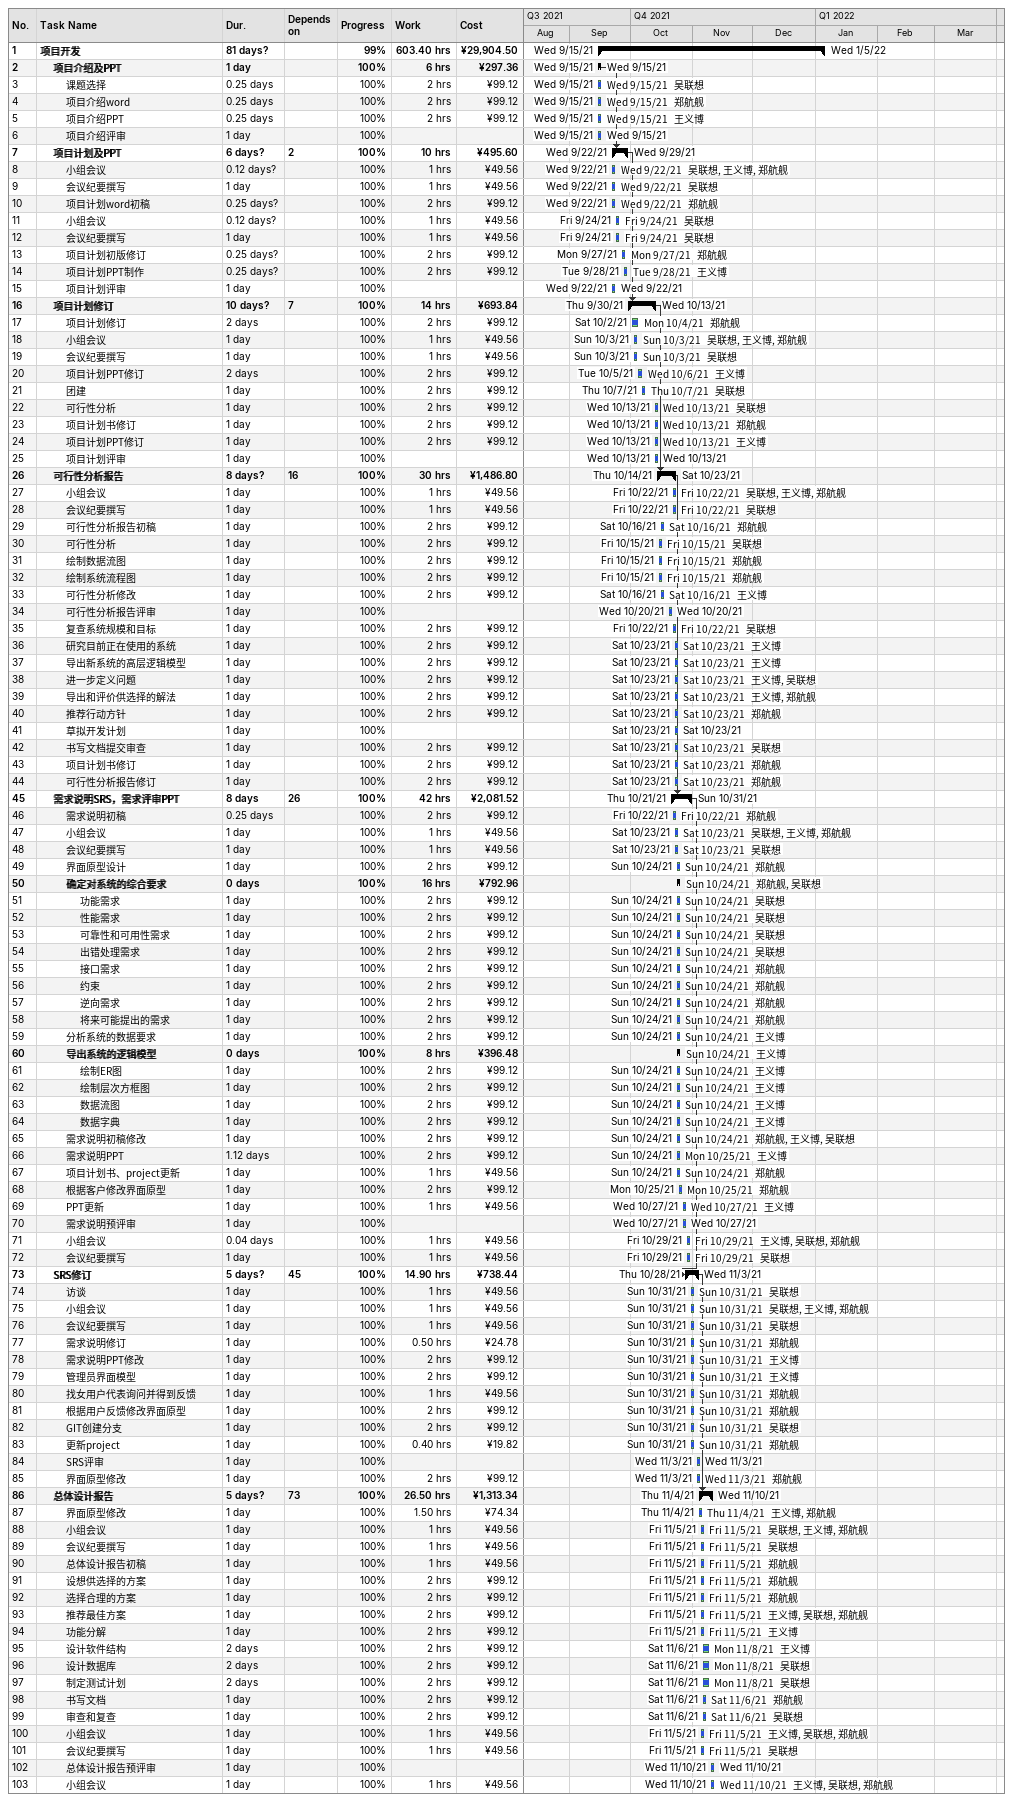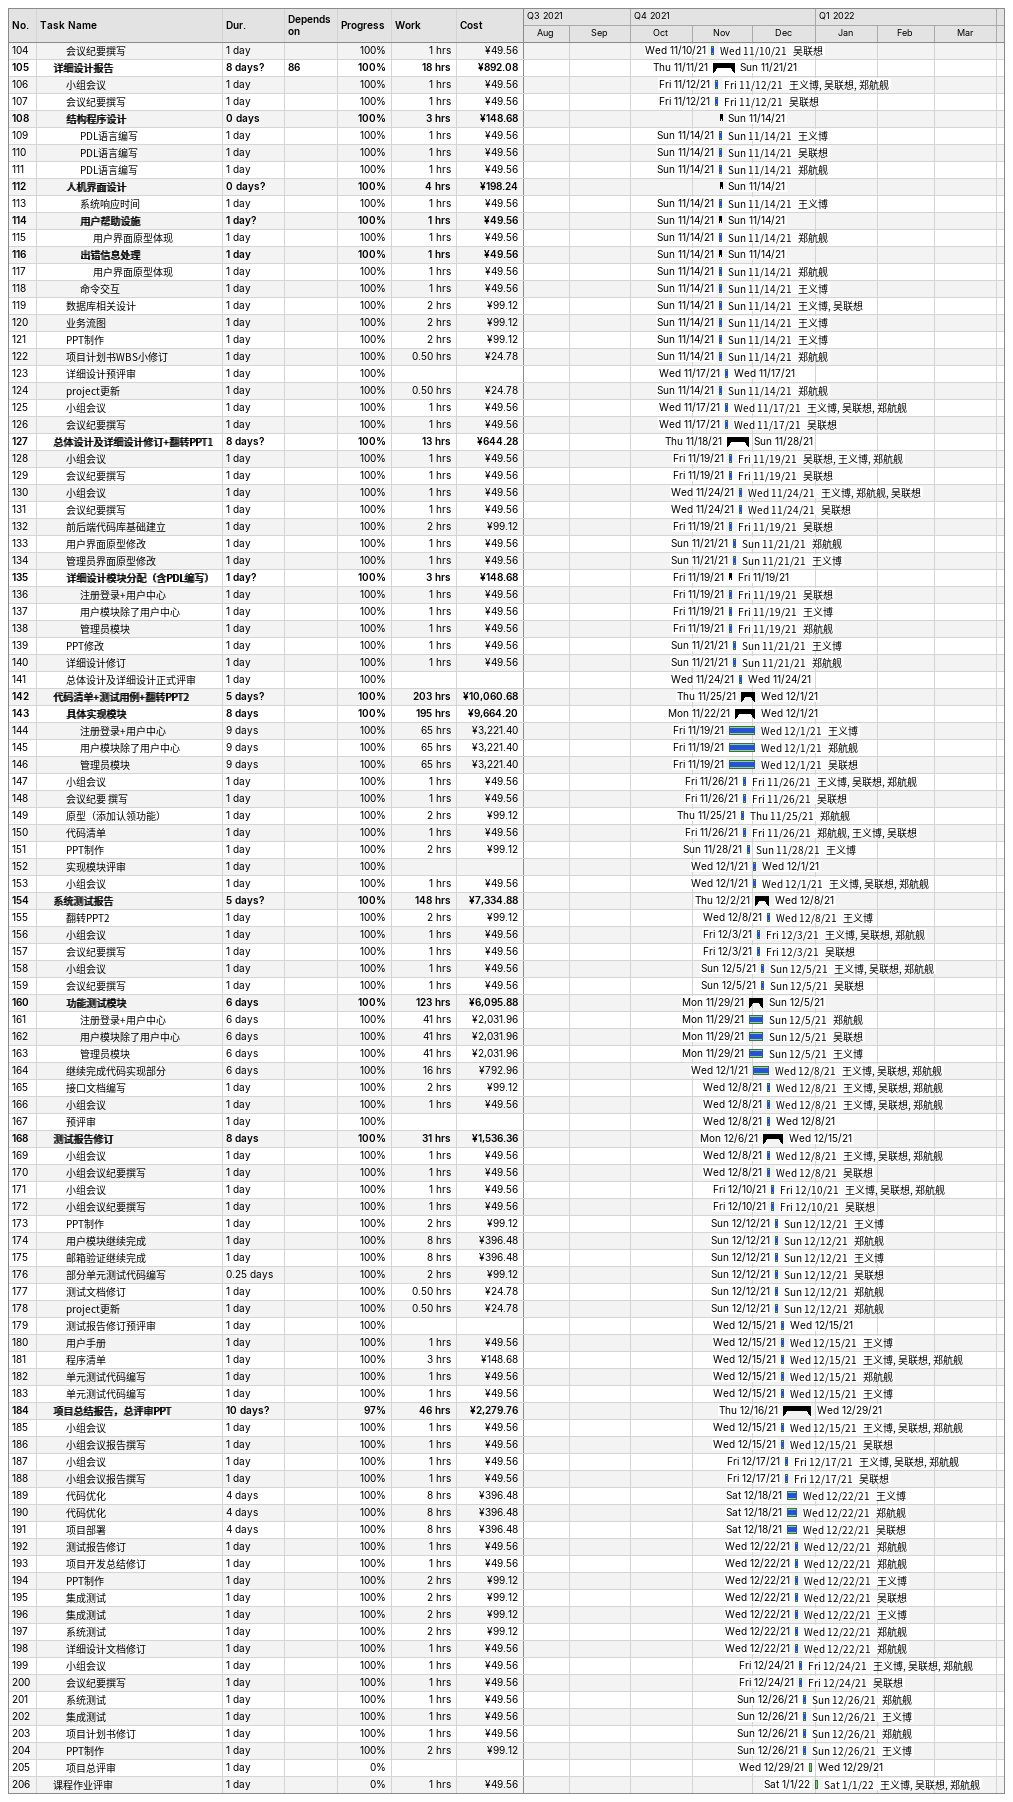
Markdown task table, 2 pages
| ID | Level | Task | Duration | Start | Finish | Predecessors | Resources | % complete | Work (h) | Cost (¥) |
|---|---|---|---|---|---|---|---|---|---|---|
| 1 | 1 | **项目开发** | 81d? | 2021-09-15 | 2022-01-05 |  |  | 99 | 603.40 | 29904.50 |
| 2 | 2 | **项目介绍及PPT** | 1d | 2021-09-15 | 2021-09-15 |  |  | 100 | 6 | 297.36 |
| 3 | 3 | 课题选择 | 0.25d | 2021-09-15 | 2021-09-15 |  | 吴联想 | 100 | 2 | 99.12 |
| 4 | 3 | 项目介绍word | 0.25d | 2021-09-15 | 2021-09-15 |  | 郑航舰 | 100 | 2 | 99.12 |
| 5 | 3 | 项目介绍PPT | 0.25d | 2021-09-15 | 2021-09-15 |  | 王义博 | 100 | 2 | 99.12 |
| 6 | 3 | 项目介绍评审 | 1d | 2021-09-15 | 2021-09-15 |  |  | 100 |  |  |
| 7 | 2 | **项目计划及PPT** | 6d? | 2021-09-22 | 2021-09-29 | 2 |  | 100 | 10 | 495.60 |
| 8 | 3 | 小组会议 | 0.12d? | 2021-09-22 | 2021-09-22 |  | 吴联想, 王义博, 郑航舰 | 100 | 1 | 49.56 |
| 9 | 3 | 会议纪要撰写 | 1d | 2021-09-22 | 2021-09-22 |  | 吴联想 | 100 | 1 | 49.56 |
| 10 | 3 | 项目计划word初稿 | 0.25d? | 2021-09-22 | 2021-09-22 |  | 郑航舰 | 100 | 2 | 99.12 |
| 11 | 3 | 小组会议 | 0.12d? | 2021-09-24 | 2021-09-24 |  | 吴联想 | 100 | 1 | 49.56 |
| 12 | 3 | 会议纪要撰写 | 1d | 2021-09-24 | 2021-09-24 |  | 吴联想 | 100 | 1 | 49.56 |
| 13 | 3 | 项目计划初版修订 | 0.25d? | 2021-09-27 | 2021-09-27 |  | 郑航舰 | 100 | 2 | 99.12 |
| 14 | 3 | 项目计划PPT制作 | 0.25d? | 2021-09-28 | 2021-09-28 |  | 王义博 | 100 | 2 | 99.12 |
| 15 | 3 | 项目计划评审 | 1d | 2021-09-22 | 2021-09-22 |  |  | 100 |  |  |
| 16 | 2 | **项目计划修订** | 10d? | 2021-09-30 | 2021-10-13 | 7 |  | 100 | 14 | 693.84 |
| 17 | 3 | 项目计划修订 | 2d | 2021-10-02 | 2021-10-04 |  | 郑航舰 | 100 | 2 | 99.12 |
| 18 | 3 | 小组会议 | 1d | 2021-10-03 | 2021-10-03 |  | 吴联想, 王义博, 郑航舰 | 100 | 1 | 49.56 |
| 19 | 3 | 会议纪要撰写 | 1d | 2021-10-03 | 2021-10-03 |  | 吴联想 | 100 | 1 | 49.56 |
| 20 | 3 | 项目计划PPT修订 | 2d | 2021-10-05 | 2021-10-06 |  | 王义博 | 100 | 2 | 99.12 |
| 21 | 3 | 团建 | 1d | 2021-10-07 | 2021-10-07 |  | 吴联想 | 100 | 2 | 99.12 |
| 22 | 3 | 可行性分析 | 1d | 2021-10-13 | 2021-10-13 |  | 吴联想 | 100 | 2 | 99.12 |
| 23 | 3 | 项目计划书修订 | 1d | 2021-10-13 | 2021-10-13 |  | 郑航舰 | 100 | 2 | 99.12 |
| 24 | 3 | 项目计划PPT修订 | 1d | 2021-10-13 | 2021-10-13 |  | 王义博 | 100 | 2 | 99.12 |
| 25 | 3 | 项目计划评审 | 1d | 2021-10-13 | 2021-10-13 |  |  | 100 |  |  |
| 26 | 2 | **可行性分析报告** | 8d? | 2021-10-14 | 2021-10-23 | 16 |  | 100 | 30 | 1486.80 |
| 27 | 3 | 小组会议 | 1d | 2021-10-22 | 2021-10-22 |  | 吴联想, 王义博, 郑航舰 | 100 | 1 | 49.56 |
| 28 | 3 | 会议纪要撰写 | 1d | 2021-10-22 | 2021-10-22 |  | 吴联想 | 100 | 1 | 49.56 |
| 29 | 3 | 可行性分析报告初稿 | 1d | 2021-10-16 | 2021-10-16 |  | 郑航舰 | 100 | 2 | 99.12 |
| 30 | 3 | 可行性分析 | 1d | 2021-10-15 | 2021-10-15 |  | 吴联想 | 100 | 2 | 99.12 |
| 31 | 3 | 绘制数据流图 | 1d | 2021-10-15 | 2021-10-15 |  | 郑航舰 | 100 | 2 | 99.12 |
| 32 | 3 | 绘制系统流程图 | 1d | 2021-10-15 | 2021-10-15 |  | 郑航舰 | 100 | 2 | 99.12 |
| 33 | 3 | 可行性分析修改 | 1d | 2021-10-16 | 2021-10-16 |  | 王义博 | 100 | 2 | 99.12 |
| 34 | 3 | 可行性分析报告评审 | 1d | 2021-10-20 | 2021-10-20 |  |  | 100 |  |  |
| 35 | 3 | 复查系统规模和目标 | 1d | 2021-10-22 | 2021-10-22 |  | 吴联想 | 100 | 2 | 99.12 |
| 36 | 3 | 研究目前正在使用的系统 | 1d | 2021-10-23 | 2021-10-23 |  | 王义博 | 100 | 2 | 99.12 |
| 37 | 3 | 导出新系统的高层逻辑模型 | 1d | 2021-10-23 | 2021-10-23 |  | 王义博 | 100 | 2 | 99.12 |
| 38 | 3 | 进一步定义问题 | 1d | 2021-10-23 | 2021-10-23 |  | 王义博, 吴联想 | 100 | 2 | 99.12 |
| 39 | 3 | 导出和评价供选择的解法 | 1d | 2021-10-23 | 2021-10-23 |  | 王义博, 郑航舰 | 100 | 2 | 99.12 |
| 40 | 3 | 推荐行动方针 | 1d | 2021-10-23 | 2021-10-23 |  | 郑航舰 | 100 | 2 | 99.12 |
| 41 | 3 | 草拟开发计划 | 1d | 2021-10-23 | 2021-10-23 |  |  | 100 |  |  |
| 42 | 3 | 书写文档提交审查 | 1d | 2021-10-23 | 2021-10-23 |  | 吴联想 | 100 | 2 | 99.12 |
| 43 | 3 | 项目计划书修订 | 1d | 2021-10-23 | 2021-10-23 |  | 郑航舰 | 100 | 2 | 99.12 |
| 44 | 3 | 可行性分析报告修订 | 1d | 2021-10-23 | 2021-10-23 |  | 郑航舰 | 100 | 2 | 99.12 |
| 45 | 2 | **需求说明SRS，需求评审PPT** | 8d | 2021-10-21 | 2021-10-31 | 26 |  | 100 | 42 | 2081.52 |
| 46 | 3 | 需求说明初稿 | 0.25d | 2021-10-22 | 2021-10-22 |  | 郑航舰 | 100 | 2 | 99.12 |
| 47 | 3 | 小组会议 | 1d | 2021-10-23 | 2021-10-23 |  | 吴联想, 王义博, 郑航舰 | 100 | 1 | 49.56 |
| 48 | 3 | 会议纪要撰写 | 1d | 2021-10-23 | 2021-10-23 |  | 吴联想 | 100 | 1 | 49.56 |
| 49 | 3 | 界面原型设计 | 1d | 2021-10-24 | 2021-10-24 |  | 郑航舰 | 100 | 2 | 99.12 |
| 50 | 3 | **确定对系统的综合要求** | 0d | 2021-10-24 | 2021-10-24 |  | 郑航舰, 吴联想 | 100 | 16 | 792.96 |
| 51 | 4 | 功能需求 | 1d | 2021-10-24 | 2021-10-24 |  | 吴联想 | 100 | 2 | 99.12 |
| 52 | 4 | 性能需求 | 1d | 2021-10-24 | 2021-10-24 |  | 吴联想 | 100 | 2 | 99.12 |
| 53 | 4 | 可靠性和可用性需求 | 1d | 2021-10-24 | 2021-10-24 |  | 吴联想 | 100 | 2 | 99.12 |
| 54 | 4 | 出错处理需求 | 1d | 2021-10-24 | 2021-10-24 |  | 吴联想 | 100 | 2 | 99.12 |
| 55 | 4 | 接口需求 | 1d | 2021-10-24 | 2021-10-24 |  | 郑航舰 | 100 | 2 | 99.12 |
| 56 | 4 | 约束 | 1d | 2021-10-24 | 2021-10-24 |  | 郑航舰 | 100 | 2 | 99.12 |
| 57 | 4 | 逆向需求 | 1d | 2021-10-24 | 2021-10-24 |  | 郑航舰 | 100 | 2 | 99.12 |
| 58 | 4 | 将来可能提出的需求 | 1d | 2021-10-24 | 2021-10-24 |  | 郑航舰 | 100 | 2 | 99.12 |
| 59 | 3 | 分析系统的数据要求 | 1d | 2021-10-24 | 2021-10-24 |  | 王义博 | 100 | 2 | 99.12 |
| 60 | 3 | **导出系统的逻辑模型** | 0d | 2021-10-24 | 2021-10-24 |  | 王义博 | 100 | 8 | 396.48 |
| 61 | 4 | 绘制ER图 | 1d | 2021-10-24 | 2021-10-24 |  | 王义博 | 100 | 2 | 99.12 |
| 62 | 4 | 绘制层次方框图 | 1d | 2021-10-24 | 2021-10-24 |  | 王义博 | 100 | 2 | 99.12 |
| 63 | 4 | 数据流图 | 1d | 2021-10-24 | 2021-10-24 |  | 王义博 | 100 | 2 | 99.12 |
| 64 | 4 | 数据字典 | 1d | 2021-10-24 | 2021-10-24 |  | 王义博 | 100 | 2 | 99.12 |
| 65 | 3 | 需求说明初稿修改 | 1d | 2021-10-24 | 2021-10-24 |  | 郑航舰, 王义博, 吴联想 | 100 | 2 | 99.12 |
| 66 | 3 | 需求说明PPT | 1.12d | 2021-10-24 | 2021-10-25 |  | 王义博 | 100 | 2 | 99.12 |
| 67 | 3 | 项目计划书、project更新 | 1d | 2021-10-24 | 2021-10-24 |  | 郑航舰 | 100 | 1 | 49.56 |
| 68 | 3 | 根据客户修改界面原型 | 1d | 2021-10-25 | 2021-10-25 |  | 郑航舰 | 100 | 2 | 99.12 |
| 69 | 3 | PPT更新 | 1d | 2021-10-27 | 2021-10-27 |  | 王义博 | 100 | 1 | 49.56 |
| 70 | 3 | 需求说明预评审 | 1d | 2021-10-27 | 2021-10-27 |  |  | 100 |  |  |
| 71 | 3 | 小组会议 | 0.04d | 2021-10-29 | 2021-10-29 |  | 王义博, 吴联想, 郑航舰 | 100 | 1 | 49.56 |
| 72 | 3 | 会议纪要撰写 | 1d | 2021-10-29 | 2021-10-29 |  | 吴联想 | 100 | 1 | 49.56 |
| 73 | 2 | **SRS修订** | 5d? | 2021-10-28 | 2021-11-03 | 45 |  | 100 | 14.90 | 738.44 |
| 74 | 3 | 访谈 | 1d | 2021-10-31 | 2021-10-31 |  | 吴联想 | 100 | 1 | 49.56 |
| 75 | 3 | 小组会议 | 1d | 2021-10-31 | 2021-10-31 |  | 吴联想, 王义博, 郑航舰 | 100 | 1 | 49.56 |
| 76 | 3 | 会议纪要撰写 | 1d | 2021-10-31 | 2021-10-31 |  | 吴联想 | 100 | 1 | 49.56 |
| 77 | 3 | 需求说明修订 | 1d | 2021-10-31 | 2021-10-31 |  | 郑航舰 | 100 | 0.50 | 24.78 |
| 78 | 3 | 需求说明PPT修改 | 1d | 2021-10-31 | 2021-10-31 |  | 王义博 | 100 | 2 | 99.12 |
| 79 | 3 | 管理员界面模型 | 1d | 2021-10-31 | 2021-10-31 |  | 王义博 | 100 | 2 | 99.12 |
| 80 | 3 | 找女用户代表询问并得到反馈 | 1d | 2021-10-31 | 2021-10-31 |  | 郑航舰 | 100 | 1 | 49.56 |
| 81 | 3 | 根据用户反馈修改界面原型 | 1d | 2021-10-31 | 2021-10-31 |  | 郑航舰 | 100 | 2 | 99.12 |
| 82 | 3 | GIT创建分支 | 1d | 2021-10-31 | 2021-10-31 |  | 吴联想 | 100 | 2 | 99.12 |
| 83 | 3 | 更新project | 1d | 2021-10-31 | 2021-10-31 |  | 郑航舰 | 100 | 0.40 | 19.82 |
| 84 | 3 | SRS评审 | 1d | 2021-11-03 | 2021-11-03 |  |  | 100 |  |  |
| 85 | 3 | 界面原型修改 | 1d | 2021-11-03 | 2021-11-03 |  | 郑航舰 | 100 | 2 | 99.12 |
| 86 | 2 | **总体设计报告** | 5d? | 2021-11-04 | 2021-11-10 | 73 |  | 100 | 26.50 | 1313.34 |
| 87 | 3 | 界面原型修改 | 1d | 2021-11-04 | 2021-11-04 |  | 王义博, 郑航舰 | 100 | 1.50 | 74.34 |
| 88 | 3 | 小组会议 | 1d | 2021-11-05 | 2021-11-05 |  | 吴联想, 王义博, 郑航舰 | 100 | 1 | 49.56 |
| 89 | 3 | 会议纪要撰写 | 1d | 2021-11-05 | 2021-11-05 |  | 吴联想 | 100 | 1 | 49.56 |
| 90 | 3 | 总体设计报告初稿 | 1d | 2021-11-05 | 2021-11-05 |  | 郑航舰 | 100 | 1 | 49.56 |
| 91 | 3 | 设想供选择的方案 | 1d | 2021-11-05 | 2021-11-05 |  | 郑航舰 | 100 | 2 | 99.12 |
| 92 | 3 | 选择合理的方案 | 1d | 2021-11-05 | 2021-11-05 |  | 郑航舰 | 100 | 2 | 99.12 |
| 93 | 3 | 推荐最佳方案 | 1d | 2021-11-05 | 2021-11-05 |  | 王义博, 吴联想, 郑航舰 | 100 | 2 | 99.12 |
| 94 | 3 | 功能分解 | 1d | 2021-11-05 | 2021-11-05 |  | 王义博 | 100 | 2 | 99.12 |
| 95 | 3 | 设计软件结构 | 2d | 2021-11-06 | 2021-11-08 |  | 王义博 | 100 | 2 | 99.12 |
| 96 | 3 | 设计数据库 | 2d | 2021-11-06 | 2021-11-08 |  | 吴联想 | 100 | 2 | 99.12 |
| 97 | 3 | 制定测试计划 | 2d | 2021-11-06 | 2021-11-08 |  | 吴联想 | 100 | 2 | 99.12 |
| 98 | 3 | 书写文档 | 1d | 2021-11-06 | 2021-11-06 |  | 郑航舰 | 100 | 2 | 99.12 |
| 99 | 3 | 审查和复查 | 1d | 2021-11-06 | 2021-11-06 |  | 吴联想 | 100 | 2 | 99.12 |
| 100 | 3 | 小组会议 | 1d | 2021-11-05 | 2021-11-05 |  | 王义博, 吴联想, 郑航舰 | 100 | 1 | 49.56 |
| 101 | 3 | 会议纪要撰写 | 1d | 2021-11-05 | 2021-11-05 |  | 吴联想 | 100 | 1 | 49.56 |
| 102 | 3 | 总体设计报告预评审 | 1d | 2021-11-10 | 2021-11-10 |  |  | 100 |  |  |
| 103 | 3 | 小组会议 | 1d | 2021-11-10 | 2021-11-10 |  | 王义博, 吴联想, 郑航舰 | 100 | 1 | 49.56 |
| 104 | 3 | 会议纪要撰写 | 1d | 2021-11-10 | 2021-11-10 |  | 吴联想 | 100 | 1 | 49.56 |
| 105 | 2 | **详细设计报告** | 8d? | 2021-11-11 | 2021-11-21 | 86 |  | 100 | 18 | 892.08 |
| 106 | 3 | 小组会议 | 1d | 2021-11-12 | 2021-11-12 |  | 王义博, 吴联想, 郑航舰 | 100 | 1 | 49.56 |
| 107 | 3 | 会议纪要撰写 | 1d | 2021-11-12 | 2021-11-12 |  | 吴联想 | 100 | 1 | 49.56 |
| 108 | 3 | **结构程序设计** | 0d | 2021-11-14 | 2021-11-14 |  |  | 100 | 3 | 148.68 |
| 109 | 4 | PDL语言编写 | 1d | 2021-11-14 | 2021-11-14 |  | 王义博 | 100 | 1 | 49.56 |
| 110 | 4 | PDL语言编写 | 1d | 2021-11-14 | 2021-11-14 |  | 吴联想 | 100 | 1 | 49.56 |
| 111 | 4 | PDL语言编写 | 1d | 2021-11-14 | 2021-11-14 |  | 郑航舰 | 100 | 1 | 49.56 |
| 112 | 3 | **人机界面设计** | 0d? | 2021-11-14 | 2021-11-14 |  |  | 100 | 4 | 198.24 |
| 113 | 4 | 系统响应时间 | 1d | 2021-11-14 | 2021-11-14 |  | 王义博 | 100 | 1 | 49.56 |
| 114 | 4 | **用户帮助设施** | 1d? | 2021-11-14 | 2021-11-14 |  |  | 100 | 1 | 49.56 |
| 115 | 5 | 用户界面原型体现 | 1d | 2021-11-14 | 2021-11-14 |  | 郑航舰 | 100 | 1 | 49.56 |
| 116 | 4 | **出错信息处理** | 1d | 2021-11-14 | 2021-11-14 |  |  | 100 | 1 | 49.56 |
| 117 | 5 | 用户界面原型体现 | 1d | 2021-11-14 | 2021-11-14 |  | 郑航舰 | 100 | 1 | 49.56 |
| 118 | 4 | 命令交互 | 1d | 2021-11-14 | 2021-11-14 |  | 王义博 | 100 | 1 | 49.56 |
| 119 | 3 | 数据库相关设计 | 1d | 2021-11-14 | 2021-11-14 |  | 王义博, 吴联想 | 100 | 2 | 99.12 |
| 120 | 3 | 业务流图 | 1d | 2021-11-14 | 2021-11-14 |  | 王义博 | 100 | 2 | 99.12 |
| 121 | 3 | PPT制作 | 1d | 2021-11-14 | 2021-11-14 |  | 王义博 | 100 | 2 | 99.12 |
| 122 | 3 | 项目计划书WBS小修订 | 1d | 2021-11-14 | 2021-11-14 |  | 郑航舰 | 100 | 0.50 | 24.78 |
| 123 | 3 | 详细设计预评审 | 1d | 2021-11-17 | 2021-11-17 |  |  | 100 |  |  |
| 124 | 3 | project更新 | 1d | 2021-11-14 | 2021-11-14 |  | 郑航舰 | 100 | 0.50 | 24.78 |
| 125 | 3 | 小组会议 | 1d | 2021-11-17 | 2021-11-17 |  | 王义博, 吴联想, 郑航舰 | 100 | 1 | 49.56 |
| 126 | 3 | 会议纪要撰写 | 1d | 2021-11-17 | 2021-11-17 |  | 吴联想 | 100 | 1 | 49.56 |
| 127 | 2 | **总体设计及详细设计修订+翻转PPT1** | 8d? | 2021-11-18 | 2021-11-28 |  |  | 100 | 13 | 644.28 |
| 128 | 3 | 小组会议 | 1d | 2021-11-19 | 2021-11-19 |  | 吴联想, 王义博, 郑航舰 | 100 | 1 | 49.56 |
| 129 | 3 | 会议纪要撰写 | 1d | 2021-11-19 | 2021-11-19 |  | 吴联想 | 100 | 1 | 49.56 |
| 130 | 3 | 小组会议 | 1d | 2021-11-24 | 2021-11-24 |  | 王义博, 郑航舰, 吴联想 | 100 | 1 | 49.56 |
| 131 | 3 | 会议纪要撰写 | 1d | 2021-11-24 | 2021-11-24 |  | 吴联想 | 100 | 1 | 49.56 |
| 132 | 3 | 前后端代码库基础建立 | 1d | 2021-11-19 | 2021-11-19 |  | 吴联想 | 100 | 2 | 99.12 |
| 133 | 3 | 用户界面原型修改 | 1d | 2021-11-21 | 2021-11-21 |  | 郑航舰 | 100 | 1 | 49.56 |
| 134 | 3 | 管理员界面原型修改 | 1d | 2021-11-21 | 2021-11-21 |  | 王义博 | 100 | 1 | 49.56 |
| 135 | 3 | **详细设计模块分配（含PDL编写）** | 1d? | 2021-11-19 | 2021-11-19 |  |  | 100 | 3 | 148.68 |
| 136 | 4 | 注册登录+用户中心 | 1d | 2021-11-19 | 2021-11-19 |  | 吴联想 | 100 | 1 | 49.56 |
| 137 | 4 | 用户模块除了用户中心 | 1d | 2021-11-19 | 2021-11-19 |  | 王义博 | 100 | 1 | 49.56 |
| 138 | 4 | 管理员模块 | 1d | 2021-11-19 | 2021-11-19 |  | 郑航舰 | 100 | 1 | 49.56 |
| 139 | 3 | PPT修改 | 1d | 2021-11-21 | 2021-11-21 |  | 王义博 | 100 | 1 | 49.56 |
| 140 | 3 | 详细设计修订 | 1d | 2021-11-21 | 2021-11-21 |  | 郑航舰 | 100 | 1 | 49.56 |
| 141 | 3 | 总体设计及详细设计正式评审 | 1d | 2021-11-24 | 2021-11-24 |  |  | 100 |  |  |
| 142 | 2 | **代码清单+测试用例+翻转PPT2** | 5d? | 2021-11-25 | 2021-12-01 |  |  | 100 | 203 | 10060.68 |
| 143 | 3 | **具体实现模块** | 8d | 2021-11-22 | 2021-12-01 |  |  | 100 | 195 | 9664.20 |
| 144 | 4 | 注册登录+用户中心 | 9d | 2021-11-19 | 2021-12-01 |  | 王义博 | 100 | 65 | 3221.40 |
| 145 | 4 | 用户模块除了用户中心 | 9d | 2021-11-19 | 2021-12-01 |  | 郑航舰 | 100 | 65 | 3221.40 |
| 146 | 4 | 管理员模块 | 9d | 2021-11-19 | 2021-12-01 |  | 吴联想 | 100 | 65 | 3221.40 |
| 147 | 3 | 小组会议 | 1d | 2021-11-26 | 2021-11-26 |  | 王义博, 吴联想, 郑航舰 | 100 | 1 | 49.56 |
| 148 | 3 | 会议纪要 撰写 | 1d | 2021-11-26 | 2021-11-26 |  | 吴联想 | 100 | 1 | 49.56 |
| 149 | 3 | 原型（添加认领功能） | 1d | 2021-11-25 | 2021-11-25 |  | 郑航舰 | 100 | 2 | 99.12 |
| 150 | 3 | 代码清单 | 1d | 2021-11-26 | 2021-11-26 |  | 郑航舰, 王义博, 吴联想 | 100 | 1 | 49.56 |
| 151 | 3 | PPT制作 | 1d | 2021-11-28 | 2021-11-28 |  | 王义博 | 100 | 2 | 99.12 |
| 152 | 3 | 实现模块评审 | 1d | 2021-12-01 | 2021-12-01 |  |  | 100 |  |  |
| 153 | 3 | 小组会议 | 1d | 2021-12-01 | 2021-12-01 |  | 王义博, 吴联想, 郑航舰 | 100 | 1 | 49.56 |
| 154 | 2 | **系统测试报告** | 5d? | 2021-12-02 | 2021-12-08 |  |  | 100 | 148 | 7334.88 |
| 155 | 3 | 翻转PPT2 | 1d | 2021-12-08 | 2021-12-08 |  | 王义博 | 100 | 2 | 99.12 |
| 156 | 3 | 小组会议 | 1d | 2021-12-03 | 2021-12-03 |  | 王义博, 吴联想, 郑航舰 | 100 | 1 | 49.56 |
| 157 | 3 | 会议纪要撰写 | 1d | 2021-12-03 | 2021-12-03 |  | 吴联想 | 100 | 1 | 49.56 |
| 158 | 3 | 小组会议 | 1d | 2021-12-05 | 2021-12-05 |  | 王义博, 吴联想, 郑航舰 | 100 | 1 | 49.56 |
| 159 | 3 | 会议纪要撰写 | 1d | 2021-12-05 | 2021-12-05 |  | 吴联想 | 100 | 1 | 49.56 |
| 160 | 3 | **功能测试模块** | 6d | 2021-11-29 | 2021-12-05 |  |  | 100 | 123 | 6095.88 |
| 161 | 4 | 注册登录+用户中心 | 6d | 2021-11-29 | 2021-12-05 |  | 郑航舰 | 100 | 41 | 2031.96 |
| 162 | 4 | 用户模块除了用户中心 | 6d | 2021-11-29 | 2021-12-05 |  | 吴联想 | 100 | 41 | 2031.96 |
| 163 | 4 | 管理员模块 | 6d | 2021-11-29 | 2021-12-05 |  | 王义博 | 100 | 41 | 2031.96 |
| 164 | 3 | 继续完成代码实现部分 | 6d | 2021-12-01 | 2021-12-08 |  | 王义博, 吴联想, 郑航舰 | 100 | 16 | 792.96 |
| 165 | 3 | 接口文档编写 | 1d | 2021-12-08 | 2021-12-08 |  | 王义博, 吴联想, 郑航舰 | 100 | 2 | 99.12 |
| 166 | 3 | 小组会议 | 1d | 2021-12-08 | 2021-12-08 |  | 王义博, 吴联想, 郑航舰 | 100 | 1 | 49.56 |
| 167 | 3 | 预评审 | 1d | 2021-12-08 | 2021-12-08 |  |  | 100 |  |  |
| 168 | 2 | **测试报告修订** | 8d | 2021-12-06 | 2021-12-15 |  |  | 100 | 31 | 1536.36 |
| 169 | 3 | 小组会议 | 1d | 2021-12-08 | 2021-12-08 |  | 王义博, 吴联想, 郑航舰 | 100 | 1 | 49.56 |
| 170 | 3 | 小组会议纪要撰写 | 1d | 2021-12-08 | 2021-12-08 |  | 吴联想 | 100 | 1 | 49.56 |
| 171 | 3 | 小组会议 | 1d | 2021-12-10 | 2021-12-10 |  | 王义博, 吴联想, 郑航舰 | 100 | 1 | 49.56 |
| 172 | 3 | 小组会议纪要撰写 | 1d | 2021-12-10 | 2021-12-10 |  | 吴联想 | 100 | 1 | 49.56 |
| 173 | 3 | PPT制作 | 1d | 2021-12-12 | 2021-12-12 |  | 王义博 | 100 | 2 | 99.12 |
| 174 | 3 | 用户模块继续完成 | 1d | 2021-12-12 | 2021-12-12 |  | 郑航舰 | 100 | 8 | 396.48 |
| 175 | 3 | 邮箱验证继续完成 | 1d | 2021-12-12 | 2021-12-12 |  | 王义博 | 100 | 8 | 396.48 |
| 176 | 3 | 部分单元测试代码编写 | 0.25d | 2021-12-12 | 2021-12-12 |  | 吴联想 | 100 | 2 | 99.12 |
| 177 | 3 | 测试文档修订 | 1d | 2021-12-12 | 2021-12-12 |  | 郑航舰 | 100 | 0.50 | 24.78 |
| 178 | 3 | project更新 | 1d | 2021-12-12 | 2021-12-12 |  | 郑航舰 | 100 | 0.50 | 24.78 |
| 179 | 3 | 测试报告修订预评审 | 1d | 2021-12-15 | 2021-12-15 |  |  | 100 |  |  |
| 180 | 3 | 用户手册 | 1d | 2021-12-15 | 2021-12-15 |  | 王义博 | 100 | 1 | 49.56 |
| 181 | 3 | 程序清单 | 1d | 2021-12-15 | 2021-12-15 |  | 王义博, 吴联想, 郑航舰 | 100 | 3 | 148.68 |
| 182 | 3 | 单元测试代码编写 | 1d | 2021-12-15 | 2021-12-15 |  | 郑航舰 | 100 | 1 | 49.56 |
| 183 | 3 | 单元测试代码编写 | 1d | 2021-12-15 | 2021-12-15 |  | 王义博 | 100 | 1 | 49.56 |
| 184 | 2 | **项目总结报告，总评审PPT** | 10d? | 2021-12-16 | 2021-12-29 |  |  | 97 | 46 | 2279.76 |
| 185 | 3 | 小组会议 | 1d | 2021-12-15 | 2021-12-15 |  | 王义博, 吴联想, 郑航舰 | 100 | 1 | 49.56 |
| 186 | 3 | 小组会议报告撰写 | 1d | 2021-12-15 | 2021-12-15 |  | 吴联想 | 100 | 1 | 49.56 |
| 187 | 3 | 小组会议 | 1d | 2021-12-17 | 2021-12-17 |  | 王义博, 吴联想, 郑航舰 | 100 | 1 | 49.56 |
| 188 | 3 | 小组会议报告撰写 | 1d | 2021-12-17 | 2021-12-17 |  | 吴联想 | 100 | 1 | 49.56 |
| 189 | 3 | 代码优化 | 4d | 2021-12-18 | 2021-12-22 |  | 王义博 | 100 | 8 | 396.48 |
| 190 | 3 | 代码优化 | 4d | 2021-12-18 | 2021-12-22 |  | 郑航舰 | 100 | 8 | 396.48 |
| 191 | 3 | 项目部署 | 4d | 2021-12-18 | 2021-12-22 |  | 吴联想 | 100 | 8 | 396.48 |
| 192 | 3 | 测试报告修订 | 1d | 2021-12-22 | 2021-12-22 |  | 郑航舰 | 100 | 1 | 49.56 |
| 193 | 3 | 项目开发总结修订 | 1d | 2021-12-22 | 2021-12-22 |  | 郑航舰 | 100 | 1 | 49.56 |
| 194 | 3 | PPT制作 | 1d | 2021-12-22 | 2021-12-22 |  | 王义博 | 100 | 2 | 99.12 |
| 195 | 3 | 集成测试 | 1d | 2021-12-22 | 2021-12-22 |  | 吴联想 | 100 | 2 | 99.12 |
| 196 | 3 | 集成测试 | 1d | 2021-12-22 | 2021-12-22 |  | 王义博 | 100 | 2 | 99.12 |
| 197 | 3 | 系统测试 | 1d | 2021-12-22 | 2021-12-22 |  | 郑航舰 | 100 | 2 | 99.12 |
| 198 | 3 | 详细设计文档修订 | 1d | 2021-12-22 | 2021-12-22 |  | 郑航舰 | 100 | 1 | 49.56 |
| 199 | 3 | 小组会议 | 1d | 2021-12-24 | 2021-12-24 |  | 王义博, 吴联想, 郑航舰 | 100 | 1 | 49.56 |
| 200 | 3 | 会议纪要撰写 | 1d | 2021-12-24 | 2021-12-24 |  | 吴联想 | 100 | 1 | 49.56 |
| 201 | 3 | 系统测试 | 1d | 2021-12-26 | 2021-12-26 |  | 郑航舰 | 100 | 1 | 49.56 |
| 202 | 3 | 集成测试 | 1d | 2021-12-26 | 2021-12-26 |  | 王义博 | 100 | 1 | 49.56 |
| 203 | 3 | 项目计划书修订 | 1d | 2021-12-26 | 2021-12-26 |  | 郑航舰 | 100 | 1 | 49.56 |
| 204 | 3 | PPT制作 | 1d | 2021-12-26 | 2021-12-26 |  | 王义博 | 100 | 2 | 99.12 |
| 205 | 3 | 项目总评审 | 1d | 2021-12-29 | 2021-12-29 |  |  | 0 |  |  |
| 206 | 2 | 课程作业评审 | 1d | 2022-01-01 | 2022-01-01 |  | 王义博, 吴联想, 郑航舰 | 0 | 1 | 49.56 |
